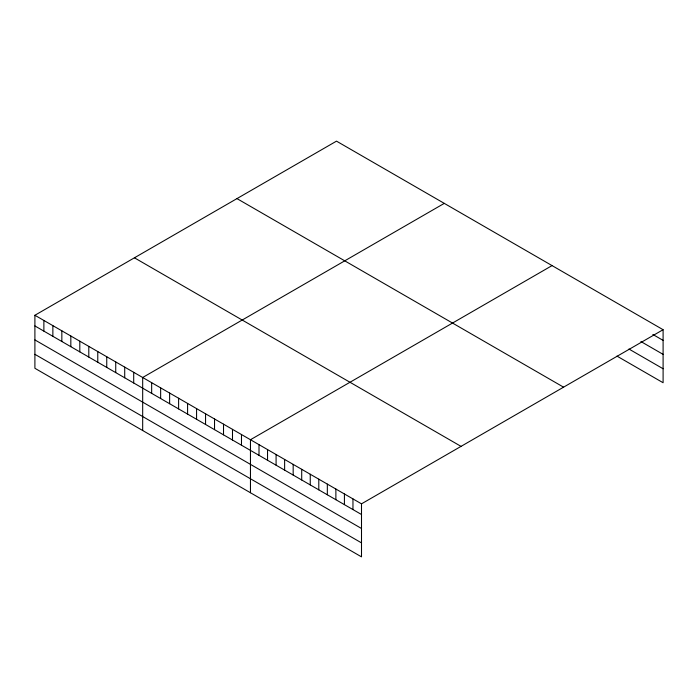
<?xml version="1.0" encoding="UTF-8"?>
<svg xmlns="http://www.w3.org/2000/svg" width="698" height="698" viewBox="0 0 698 698"><rect width="100%" height="100%" fill="white"/><g stroke="black" fill="none" stroke-linecap="round" stroke-linejoin="round"><path stroke-width="1.05" d="M34.9 315.269L361.503 503.834L361.503 556.856L34.9 368.291L34.9 315.269L336.497 141.144L663.1 329.709L663.1 382.731L616.971 356.102M444.277 203.371L142.68 377.496L142.68 430.518M552.057 265.598L250.46 439.723L250.46 492.744M361.503 503.834L663.1 329.709M652.848 334.464L663.1 340.38M640.895 341.531L663.1 354.357M628.933 349.026L663.1 368.753M236.971 198.607L563.574 387.172M134.426 257.806L461.029 446.371M34.9 325.94L361.503 514.505M34.9 339.917L361.503 528.482M34.9 354.314L361.503 542.878M352.961 498.904L352.961 509.575M344.419 493.975L344.419 504.637M335.878 489.036L335.878 499.707M327.336 484.107L327.336 494.777M318.794 479.177L318.794 489.848M310.252 474.247L310.252 484.909M301.711 469.309L301.711 479.98M293.169 464.379L293.169 475.05M284.627 459.45L284.627 470.12M276.085 454.52L276.085 465.191M267.543 449.591L267.543 460.252M259.002 444.652L259.002 455.323M241.482 434.54L241.482 445.202M232.495 429.349L232.495 440.019M223.517 424.166L223.517 434.837M214.53 418.983L214.53 429.645M205.552 413.792L205.552 424.463M196.574 408.609L196.574 419.28M187.588 403.427L187.588 414.097M178.609 398.235L178.609 408.906M169.623 393.053L169.623 403.723M160.645 387.87L160.645 398.541M151.658 382.679L151.658 393.349M133.702 372.313L133.702 382.984M124.715 367.122L124.715 377.793M115.737 361.939L115.737 372.61M106.75 356.757L106.75 367.427M97.772 351.565L97.772 362.236M88.794 346.382L88.794 357.053M79.808 341.2L79.808 351.871M70.83 336.008L70.83 346.679M61.843 330.826L61.843 341.497M52.865 325.643L52.865 336.314M43.878 320.461L43.878 331.122"/></g></svg>
